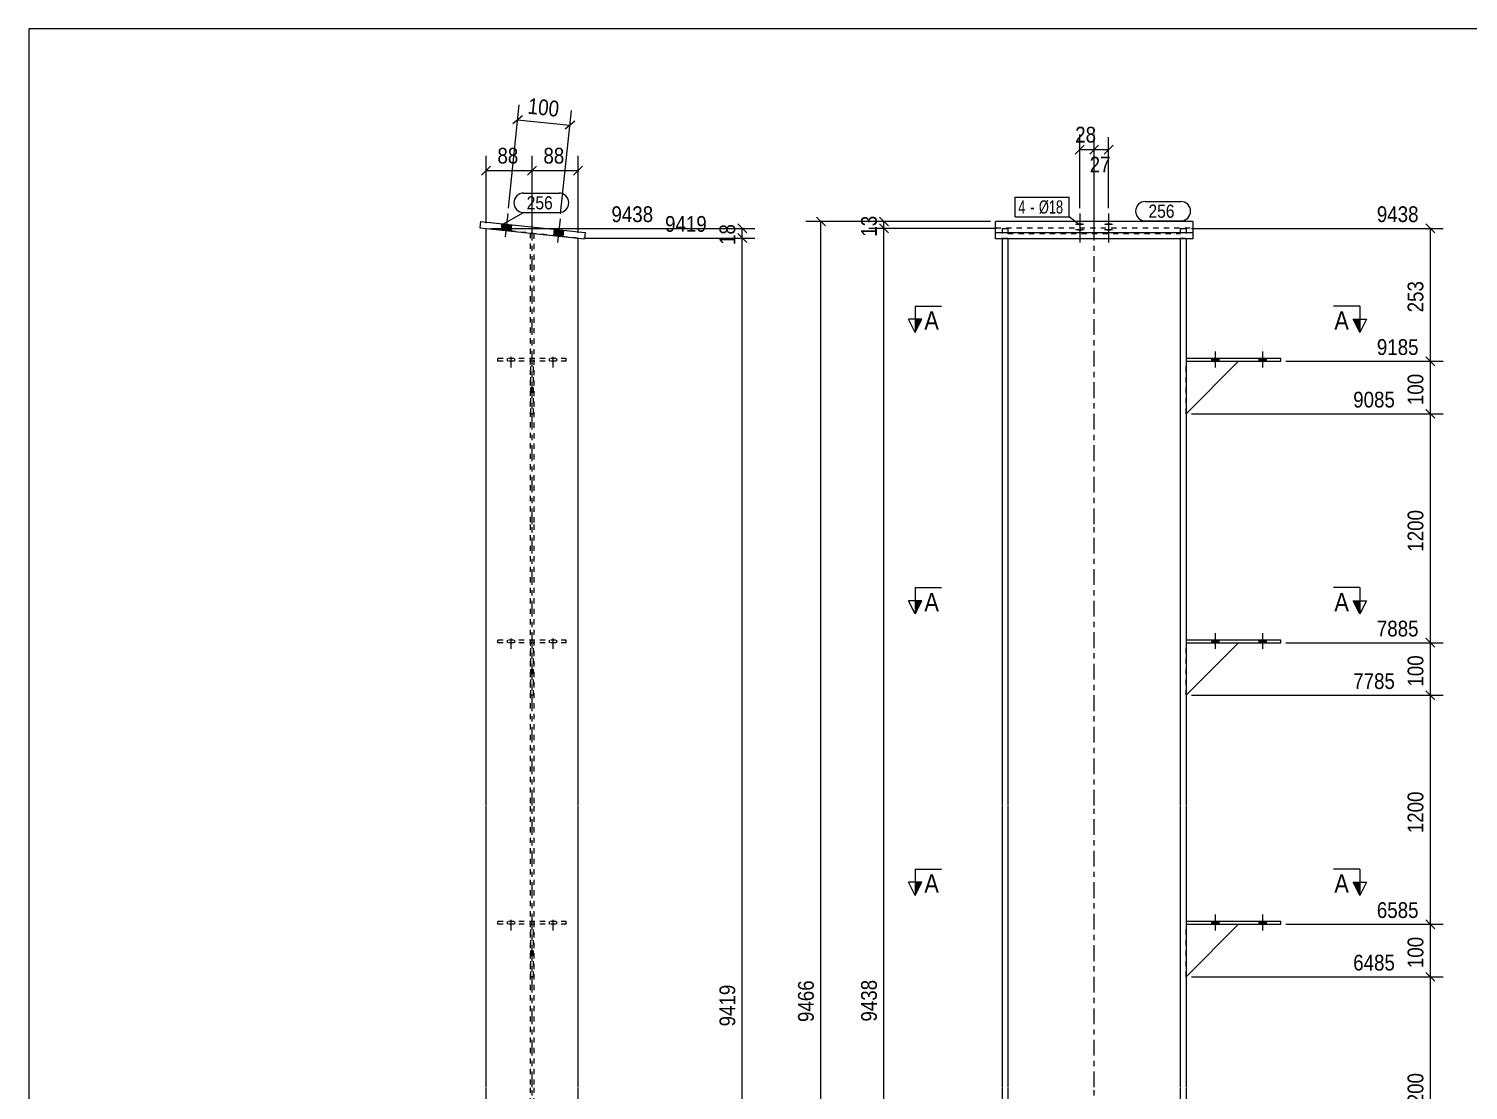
# Model space of a CAD drawing. Header units: millimetres. Extents: x 2 to 579, y 1 to 405.
# Drawn here: x 5 to 278.9, y 203 to 405 of the extents above; entities that cross this region are included whole.
import ezdxf

# ---------------------------------------------------------------- set-up
doc = ezdxf.new("R2010")
doc.units = ezdxf.units.MM
for name, pattern in [('XKITLINE00', [0]), ('XKITLINE01', [4, 1, -1, 1, -1]), ('XKITLINE02', [4, 2, -2]), ('XKITLINE03', [6, 3, -1, 1, -1])]:
    doc.linetypes.add(name, pattern=pattern)
for name, color, linetype, lineweight in [('Bolt', 3, 'Continuous', 0), ('BoltMark', 7, 'Continuous', 0), ('Dimensions', 7, 'Continuous', 0), ('DrawingSheet', 5, 'Continuous', 0), ('Part', 2, 'Continuous', 0), ('PartMark', 7, 'Continuous', 0), ('Section', 6, 'Continuous', 0)]:
    doc.layers.add(name, color=color, linetype=linetype, lineweight=lineweight)
doc.styles.add('ARIAL', font='ARIAL.TTF')
doc.styles.add('ARIAL_NARROW', font='ARIALN.TTF')

# ---------------------------------------------------------------- blocks, each defined once
blk = doc.blocks.new('*A2')
at = {"layer": 'Bolt'}
for points in [[(204.94, 367.64), (204.89, 367.64), (204.85, 367.64), (204.81, 367.64), (204.76, 367.64), (204.72, 367.65), (204.68, 367.65), (204.64, 367.65), (204.6, 367.65), (204.56, 367.66), (204.52, 367.66), (204.48, 367.67), (204.45, 367.67), (204.41, 367.68), (204.38, 367.68), (204.35, 367.69), (204.32, 367.69), (204.29, 367.7), (204.26, 367.7), (204.23, 367.71), (204.21, 367.72), (204.19, 367.73), (204.17, 367.73), (204.15, 367.74), (204.14, 367.75), (204.12, 367.75), (204.11, 367.76), (204.1, 367.77), (204.09, 367.78), (204.09, 367.79), (204.08, 367.79), (204.08, 367.8), (204.08, 367.81), (204.09, 367.82), (204.09, 367.83), (204.1, 367.83), (204.11, 367.84), (204.12, 367.85), (204.14, 367.86), (204.15, 367.86), (204.17, 367.87), (204.19, 367.88), (204.21, 367.89), (204.23, 367.89), (204.26, 367.9), (204.29, 367.9), (204.32, 367.91), (204.35, 367.92), (204.38, 367.92), (204.41, 367.93), (204.45, 367.93), (204.48, 367.94), (204.52, 367.94), (204.56, 367.94), (204.6, 367.95), (204.64, 367.95), (204.68, 367.95), (204.72, 367.96), (204.76, 367.96), (204.81, 367.96), (204.85, 367.96), (204.89, 367.96), (204.94, 367.96), (204.98, 367.96), (205.03, 367.96), (205.07, 367.96), (205.12, 367.96), (205.16, 367.96), (205.2, 367.96), (205.24, 367.96), (205.29, 367.95), (205.33, 367.95), (205.37, 367.95), (205.41, 367.94), (205.45, 367.94), (205.48, 367.94), (205.52, 367.93), (205.55, 367.93), (205.59, 367.92), (205.62, 367.92), (205.65, 367.91), (205.68, 367.9), (205.71, 367.9), (205.73, 367.89), (205.76, 367.89), (205.78, 367.88), (205.8, 367.87), (205.81, 367.86), (205.83, 367.86), (205.84, 367.85), (205.86, 367.84), (205.87, 367.83), (205.87, 367.83), (205.88, 367.82), (205.88, 367.81), (205.88, 367.8), (205.88, 367.79), (205.88, 367.79), (205.87, 367.78), (205.87, 367.77), (205.86, 367.76), (205.84, 367.75), (205.83, 367.75), (205.81, 367.74), (205.8, 367.73), (205.78, 367.73), (205.76, 367.72), (205.73, 367.71), (205.71, 367.7), (205.68, 367.7), (205.65, 367.69), (205.62, 367.69), (205.59, 367.68), (205.55, 367.68), (205.52, 367.67), (205.48, 367.67), (205.45, 367.66), (205.41, 367.66), (205.37, 367.65), (205.33, 367.65), (205.29, 367.65), (205.24, 367.65), (205.2, 367.64), (205.16, 367.64), (205.12, 367.64), (205.07, 367.64), (205.03, 367.64), (204.98, 367.64)], [(210.44, 367.64), (210.39, 367.64), (210.35, 367.64), (210.31, 367.64), (210.26, 367.64), (210.22, 367.65), (210.18, 367.65), (210.14, 367.65), (210.1, 367.65), (210.06, 367.66), (210.02, 367.66), (209.98, 367.67), (209.95, 367.67), (209.91, 367.68), (209.88, 367.68), (209.85, 367.69), (209.82, 367.69), (209.79, 367.7), (209.76, 367.7), (209.73, 367.71), (209.71, 367.72), (209.69, 367.73), (209.67, 367.73), (209.65, 367.74), (209.64, 367.75), (209.62, 367.75), (209.61, 367.76), (209.6, 367.77), (209.59, 367.78), (209.59, 367.79), (209.58, 367.79), (209.58, 367.8), (209.58, 367.81), (209.59, 367.82), (209.59, 367.83), (209.6, 367.83), (209.61, 367.84), (209.62, 367.85), (209.64, 367.86), (209.65, 367.86), (209.67, 367.87), (209.69, 367.88), (209.71, 367.89), (209.73, 367.89), (209.76, 367.9), (209.79, 367.9), (209.82, 367.91), (209.85, 367.92), (209.88, 367.92), (209.91, 367.93), (209.95, 367.93), (209.98, 367.94), (210.02, 367.94), (210.06, 367.94), (210.1, 367.95), (210.14, 367.95), (210.18, 367.95), (210.22, 367.96), (210.26, 367.96), (210.31, 367.96), (210.35, 367.96), (210.39, 367.96), (210.44, 367.96), (210.48, 367.96), (210.53, 367.96), (210.57, 367.96), (210.62, 367.96), (210.66, 367.96), (210.7, 367.96), (210.74, 367.96), (210.79, 367.95), (210.83, 367.95), (210.87, 367.95), (210.91, 367.94), (210.95, 367.94), (210.98, 367.94), (211.02, 367.93), (211.05, 367.93), (211.09, 367.92), (211.12, 367.92), (211.15, 367.91), (211.18, 367.9), (211.21, 367.9), (211.23, 367.89), (211.26, 367.89), (211.28, 367.88), (211.3, 367.87), (211.31, 367.86), (211.33, 367.86), (211.34, 367.85), (211.36, 367.84), (211.37, 367.83), (211.37, 367.83), (211.38, 367.82), (211.38, 367.81), (211.38, 367.8), (211.38, 367.79), (211.38, 367.79), (211.37, 367.78), (211.37, 367.77), (211.36, 367.76), (211.34, 367.75), (211.33, 367.75), (211.31, 367.74), (211.3, 367.73), (211.28, 367.73), (211.26, 367.72), (211.23, 367.71), (211.21, 367.7), (211.18, 367.7), (211.15, 367.69), (211.12, 367.69), (211.09, 367.68), (211.05, 367.68), (211.02, 367.67), (210.98, 367.67), (210.95, 367.66), (210.91, 367.66), (210.87, 367.65), (210.83, 367.65), (210.79, 367.65), (210.74, 367.65), (210.7, 367.64), (210.66, 367.64), (210.62, 367.64), (210.57, 367.64), (210.53, 367.64), (210.48, 367.64)], [(204.94, 366.59), (204.89, 366.59), (204.85, 366.59), (204.81, 366.59), (204.76, 366.59), (204.72, 366.59), (204.68, 366.6), (204.64, 366.6), (204.6, 366.6), (204.56, 366.61), (204.52, 366.61), (204.48, 366.62), (204.45, 366.62), (204.41, 366.62), (204.38, 366.63), (204.35, 366.64), (204.32, 366.64), (204.29, 366.65), (204.26, 366.65), (204.23, 366.66), (204.21, 366.67), (204.19, 366.67), (204.17, 366.68), (204.15, 366.69), (204.14, 366.7), (204.12, 366.7), (204.11, 366.71), (204.1, 366.72), (204.09, 366.73), (204.09, 366.74), (204.08, 366.74), (204.08, 366.75), (204.08, 366.76), (204.09, 366.77), (204.09, 366.78), (204.1, 366.78), (204.11, 366.79), (204.12, 366.8), (204.14, 366.81), (204.15, 366.82), (204.17, 366.82), (204.19, 366.83), (204.21, 366.84), (204.23, 366.84), (204.26, 366.85), (204.29, 366.86), (204.32, 366.86), (204.35, 366.87), (204.38, 366.88), (204.41, 366.88), (204.45, 366.89), (204.48, 366.89), (204.52, 366.89), (204.56, 366.9), (204.6, 366.9), (204.64, 366.91), (204.68, 366.91), (204.72, 366.91), (204.76, 366.91), (204.81, 366.91), (204.85, 366.92), (204.89, 366.92), (204.94, 366.92), (204.98, 366.92), (205.03, 366.92), (205.07, 366.92), (205.12, 366.92), (205.16, 366.91), (205.2, 366.91), (205.24, 366.91), (205.29, 366.91), (205.33, 366.91), (205.37, 366.9), (205.41, 366.9), (205.45, 366.89), (205.48, 366.89), (205.52, 366.89), (205.55, 366.88), (205.59, 366.88), (205.62, 366.87), (205.65, 366.86), (205.68, 366.86), (205.71, 366.85), (205.73, 366.84), (205.76, 366.84), (205.78, 366.83), (205.8, 366.82), (205.81, 366.82), (205.83, 366.81), (205.84, 366.8), (205.86, 366.79), (205.87, 366.78), (205.87, 366.78), (205.88, 366.77), (205.88, 366.76), (205.88, 366.75), (205.88, 366.74), (205.88, 366.74), (205.87, 366.73), (205.87, 366.72), (205.86, 366.71), (205.84, 366.7), (205.83, 366.7), (205.81, 366.69), (205.8, 366.68), (205.78, 366.67), (205.76, 366.67), (205.73, 366.66), (205.71, 366.65), (205.68, 366.65), (205.65, 366.64), (205.62, 366.64), (205.59, 366.63), (205.55, 366.62), (205.52, 366.62), (205.48, 366.62), (205.45, 366.61), (205.41, 366.61), (205.37, 366.6), (205.33, 366.6), (205.29, 366.6), (205.24, 366.59), (205.2, 366.59), (205.16, 366.59), (205.12, 366.59), (205.07, 366.59), (205.03, 366.59), (204.98, 366.59)], [(210.44, 366.59), (210.39, 366.59), (210.35, 366.59), (210.31, 366.59), (210.26, 366.59), (210.22, 366.59), (210.18, 366.6), (210.14, 366.6), (210.1, 366.6), (210.06, 366.61), (210.02, 366.61), (209.98, 366.62), (209.95, 366.62), (209.91, 366.62), (209.88, 366.63), (209.85, 366.64), (209.82, 366.64), (209.79, 366.65), (209.76, 366.65), (209.73, 366.66), (209.71, 366.67), (209.69, 366.67), (209.67, 366.68), (209.65, 366.69), (209.64, 366.7), (209.62, 366.7), (209.61, 366.71), (209.6, 366.72), (209.59, 366.73), (209.59, 366.74), (209.58, 366.74), (209.58, 366.75), (209.58, 366.76), (209.59, 366.77), (209.59, 366.78), (209.6, 366.78), (209.61, 366.79), (209.62, 366.8), (209.64, 366.81), (209.65, 366.82), (209.67, 366.82), (209.69, 366.83), (209.71, 366.84), (209.73, 366.84), (209.76, 366.85), (209.79, 366.86), (209.82, 366.86), (209.85, 366.87), (209.88, 366.88), (209.91, 366.88), (209.95, 366.89), (209.98, 366.89), (210.02, 366.89), (210.06, 366.9), (210.1, 366.9), (210.14, 366.91), (210.18, 366.91), (210.22, 366.91), (210.26, 366.91), (210.31, 366.91), (210.35, 366.92), (210.39, 366.92), (210.44, 366.92), (210.48, 366.92), (210.53, 366.92), (210.57, 366.92), (210.62, 366.92), (210.66, 366.91), (210.7, 366.91), (210.74, 366.91), (210.79, 366.91), (210.83, 366.91), (210.87, 366.9), (210.91, 366.9), (210.95, 366.89), (210.98, 366.89), (211.02, 366.89), (211.05, 366.88), (211.09, 366.88), (211.12, 366.87), (211.15, 366.86), (211.18, 366.86), (211.21, 366.85), (211.23, 366.84), (211.26, 366.84), (211.28, 366.83), (211.3, 366.82), (211.31, 366.82), (211.33, 366.81), (211.34, 366.8), (211.36, 366.79), (211.37, 366.78), (211.37, 366.78), (211.38, 366.77), (211.38, 366.76), (211.38, 366.75), (211.38, 366.74), (211.38, 366.74), (211.37, 366.73), (211.37, 366.72), (211.36, 366.71), (211.34, 366.7), (211.33, 366.7), (211.31, 366.69), (211.3, 366.68), (211.28, 366.67), (211.26, 366.67), (211.23, 366.66), (211.21, 366.65), (211.18, 366.65), (211.15, 366.64), (211.12, 366.64), (211.09, 366.63), (211.05, 366.62), (211.02, 366.62), (210.98, 366.62), (210.95, 366.61), (210.91, 366.61), (210.87, 366.6), (210.83, 366.6), (210.79, 366.6), (210.74, 366.59), (210.7, 366.59), (210.66, 366.59), (210.62, 366.59), (210.57, 366.59), (210.53, 366.59), (210.48, 366.59)]]:
    blk.add_hatch(color=3, dxfattribs=at).paths.add_polyline_path(points, flags=17)
at = {"layer": 'Bolt', "color": 3, "linetype": 'XKITLINE00', "lineweight": 0}
for p, q in [((204.98, 369.87), (204.98, 365.39)), ((210.48, 369.87), (210.48, 365.39)), ((204.98, 368.82), (204.98, 364.34)), ((210.48, 368.82), (210.48, 364.34))]:
    blk.add_line(p, q, dxfattribs=at)
blk = doc.blocks.new('*A6')
at = {"layer": 'Bolt'}
for points in [[(231.53, 235.06), (231.53, 234.56), (230.13, 234.56), (230.13, 235.06)], [(231.53, 235.06), (231.53, 234.56), (230.13, 234.56), (230.13, 235.06)], [(240.53, 235.06), (240.53, 234.56), (239.13, 234.56), (239.13, 235.06)], [(240.53, 235.06), (240.53, 234.56), (239.13, 234.56), (239.13, 235.06)]]:
    blk.add_hatch(color=3, dxfattribs=at).paths.add_polyline_path(points, flags=17)
at = {"layer": 'Bolt', "color": 3, "linetype": 'XKITLINE00', "lineweight": 0}
for p, q in [((230.83, 233.4), (230.83, 236.4)), ((230.83, 233.4), (230.83, 236.4)), ((239.83, 233.4), (239.83, 236.4)), ((239.83, 233.4), (239.83, 236.4)), ((230.13, 234.56), (230.13, 235.06)), ((230.13, 234.56), (230.13, 235.06)), ((231.53, 234.56), (231.53, 235.06)), ((231.53, 234.56), (231.53, 235.06)), ((239.13, 234.56), (239.13, 235.06)), ((239.13, 234.56), (239.13, 235.06)), ((240.53, 234.56), (240.53, 235.06)), ((240.53, 234.56), (240.53, 235.06))]:
    blk.add_line(p, q, dxfattribs=at)
blk = doc.blocks.new('*A7')
at = {"layer": 'Bolt'}
for points in [[(231.53, 288.64), (231.53, 288.14), (230.13, 288.14), (230.13, 288.64)], [(231.53, 288.64), (231.53, 288.14), (230.13, 288.14), (230.13, 288.64)], [(240.53, 288.64), (240.53, 288.14), (239.13, 288.14), (239.13, 288.64)], [(240.53, 288.64), (240.53, 288.14), (239.13, 288.14), (239.13, 288.64)]]:
    blk.add_hatch(color=3, dxfattribs=at).paths.add_polyline_path(points, flags=17)
at = {"layer": 'Bolt', "color": 3, "linetype": 'XKITLINE00', "lineweight": 0}
for p, q in [((230.13, 288.14), (230.13, 288.64)), ((230.13, 288.14), (230.13, 288.64)), ((230.83, 286.98), (230.83, 289.98)), ((230.83, 286.98), (230.83, 289.98)), ((231.53, 288.14), (231.53, 288.64)), ((231.53, 288.14), (231.53, 288.64)), ((239.13, 288.14), (239.13, 288.64)), ((239.13, 288.14), (239.13, 288.64)), ((239.83, 286.98), (239.83, 289.98)), ((239.83, 286.98), (239.83, 289.98)), ((240.53, 288.14), (240.53, 288.64)), ((240.53, 288.14), (240.53, 288.64))]:
    blk.add_line(p, q, dxfattribs=at)
blk = doc.blocks.new('*A8')
at = {"layer": 'Bolt'}
for points in [[(231.53, 342.22), (231.53, 341.72), (230.13, 341.72), (230.13, 342.22)], [(231.53, 342.22), (231.53, 341.72), (230.13, 341.72), (230.13, 342.22)], [(240.53, 342.22), (240.53, 341.72), (239.13, 341.72), (239.13, 342.22)], [(240.53, 342.22), (240.53, 341.72), (239.13, 341.72), (239.13, 342.22)]]:
    blk.add_hatch(color=3, dxfattribs=at).paths.add_polyline_path(points, flags=17)
at = {"layer": 'Bolt', "color": 3, "linetype": 'XKITLINE00', "lineweight": 0}
for p, q in [((230.83, 340.56), (230.83, 343.56)), ((230.83, 340.56), (230.83, 343.56)), ((239.83, 340.56), (239.83, 343.56)), ((239.83, 340.56), (239.83, 343.56)), ((230.13, 341.72), (230.13, 342.22)), ((230.13, 341.72), (230.13, 342.22)), ((231.53, 341.72), (231.53, 342.22)), ((231.53, 341.72), (231.53, 342.22)), ((239.13, 341.72), (239.13, 342.22)), ((239.13, 341.72), (239.13, 342.22)), ((240.53, 341.72), (240.53, 342.22)), ((240.53, 341.72), (240.53, 342.22))]:
    blk.add_line(p, q, dxfattribs=at)
blk = doc.blocks.new('*A9')
at = {"layer": 'Part'}
blk.add_hatch(color=2, dxfattribs=at).paths.add_polyline_path([(224.43, 97.71), (226.03, 97.71), (225.23, 96.31)], flags=17)
at = {"layer": 'Part', "color": 7, "linetype": 'XKITLINE03', "lineweight": 0}
for p, q in [((207.73, 310.72), (207.73, 376.08)), ((207.73, 257.14), (207.73, 310.62)), ((207.73, 203.56), (207.73, 257.04)), ((207.73, 149.98), (207.73, 203.46)), ((207.73, 96.4), (207.73, 149.88)), ((207.73, 64), (207.73, 96.3))]:
    blk.add_line(p, q, dxfattribs=at)
at = {"layer": 'Part', "color": 7, "linetype": 'XKITLINE01', "lineweight": 0}
for p, q in [((190.23, 367.01), (190.23, 365.03)), ((190.23, 367.01), (191.33, 367.01)), ((190.23, 365.16), (191.33, 365.16)), ((191.33, 367.01), (191.33, 365.03)), ((191.33, 366.12), (224.13, 366.12)), ((191.33, 366.05), (224.13, 366.05)), ((224.13, 367.01), (224.13, 365.03)), ((224.13, 367.01), (225.23, 367.01)), ((224.13, 365.16), (225.23, 365.16)), ((225.23, 367.01), (225.23, 365.03)), ((225.23, 74), (190.23, 74))]:
    blk.add_line(p, q, dxfattribs=at)
at = {"layer": 'Part', "color": 2, "linetype": 'XKITLINE00', "lineweight": 0}
for p, q in [((190.23, 365.03), (190.23, 310.72)), ((191.33, 365.03), (191.33, 310.72)), ((224.13, 365.03), (224.13, 310.72)), ((225.23, 365.03), (225.23, 310.72)), ((190.23, 310.62), (190.23, 257.14)), ((191.33, 310.62), (191.33, 257.14)), ((224.13, 310.62), (224.13, 257.14)), ((225.23, 310.62), (225.23, 257.14)), ((190.23, 257.04), (190.23, 203.56)), ((191.33, 257.04), (191.33, 203.56)), ((224.13, 257.04), (224.13, 203.56)), ((225.23, 257.04), (225.23, 203.56)), ((190.23, 203.46), (190.23, 149.98)), ((191.33, 203.46), (191.33, 149.98)), ((224.13, 203.46), (224.13, 149.98)), ((225.23, 203.46), (225.23, 149.98)), ((190.23, 149.88), (190.23, 96.4)), ((191.33, 149.88), (191.33, 96.4)), ((224.13, 149.88), (224.13, 96.4)), ((225.23, 149.88), (225.23, 96.4)), ((190.23, 96.3), (190.23, 74)), ((191.33, 96.3), (191.33, 74)), ((224.13, 96.3), (224.13, 74)), ((225.23, 96.31), (224.43, 97.71)), ((224.43, 97.71), (226.03, 97.71)), ((226.03, 97.71), (225.23, 96.31)), ((225.23, 96.3), (225.23, 74))]:
    blk.add_line(p, q, dxfattribs=at)
blk.add_circle((225.23, 97.21), 1, dxfattribs=at)
blk = doc.blocks.new('*A10')
at = {"layer": 'Part', "color": 2, "linetype": 'XKITLINE00', "lineweight": 0}
for p, q in [((188.98, 365.03), (188.98, 368.33)), ((226.48, 368.33), (188.98, 368.33)), ((226.48, 368.33), (226.48, 365.03)), ((188.98, 366.23), (226.48, 366.23)), ((226.48, 365.03), (188.98, 365.03))]:
    blk.add_line(p, q, dxfattribs=at)
at = {"layer": 'Part', "color": 7, "linetype": 'XKITLINE01', "lineweight": 0}
blk.add_line((188.98, 367.13), (226.48, 367.13), dxfattribs=at)
blk = doc.blocks.new('*A16')
at = {"layer": 'Part', "color": 2, "linetype": 'XKITLINE00', "lineweight": 0}
for p, q in [((243.23, 235.06), (225.23, 235.06)), ((225.23, 234.56), (243.23, 234.56)), ((243.23, 234.56), (243.23, 235.06))]:
    blk.add_line(p, q, dxfattribs=at)
at = {"layer": 'Part', "color": 7, "linetype": 'XKITLINE01', "lineweight": 0}
blk.add_line((225.23, 235.06), (225.23, 234.56), dxfattribs=at)
blk = doc.blocks.new('*A17')
at = {"layer": 'Part', "color": 2, "linetype": 'XKITLINE00', "lineweight": 0}
blk.add_line((235.23, 234.56), (225.23, 224.56), dxfattribs=at)
at = {"layer": 'Part', "color": 7, "linetype": 'XKITLINE01', "lineweight": 0}
for p, q in [((225.23, 224.56), (225.23, 234.56)), ((225.23, 234.56), (235.23, 234.56))]:
    blk.add_line(p, q, dxfattribs=at)
blk = doc.blocks.new('*A18')
at = {"layer": 'Part', "color": 2, "linetype": 'XKITLINE00', "lineweight": 0}
for p, q in [((243.23, 288.64), (225.23, 288.64)), ((225.23, 288.14), (243.23, 288.14)), ((243.23, 288.14), (243.23, 288.64))]:
    blk.add_line(p, q, dxfattribs=at)
at = {"layer": 'Part', "color": 7, "linetype": 'XKITLINE01', "lineweight": 0}
blk.add_line((225.23, 288.64), (225.23, 288.14), dxfattribs=at)
blk = doc.blocks.new('*A19')
at = {"layer": 'Part', "color": 2, "linetype": 'XKITLINE00', "lineweight": 0}
blk.add_line((235.23, 288.14), (225.23, 278.14), dxfattribs=at)
at = {"layer": 'Part', "color": 7, "linetype": 'XKITLINE01', "lineweight": 0}
for p, q in [((225.23, 278.14), (225.23, 288.14)), ((225.23, 288.14), (235.23, 288.14))]:
    blk.add_line(p, q, dxfattribs=at)
blk = doc.blocks.new('*A20')
at = {"layer": 'Part', "color": 2, "linetype": 'XKITLINE00', "lineweight": 0}
for p, q in [((243.23, 342.22), (225.23, 342.22)), ((225.23, 341.72), (243.23, 341.72)), ((243.23, 341.72), (243.23, 342.22))]:
    blk.add_line(p, q, dxfattribs=at)
at = {"layer": 'Part', "color": 7, "linetype": 'XKITLINE01', "lineweight": 0}
blk.add_line((225.23, 342.22), (225.23, 341.72), dxfattribs=at)
blk = doc.blocks.new('*A21')
at = {"layer": 'Part', "color": 2, "linetype": 'XKITLINE00', "lineweight": 0}
blk.add_line((235.23, 341.72), (225.23, 331.72), dxfattribs=at)
at = {"layer": 'Part', "color": 7, "linetype": 'XKITLINE01', "lineweight": 0}
for p, q in [((225.23, 331.72), (225.23, 341.72)), ((225.23, 341.72), (235.23, 341.72))]:
    blk.add_line(p, q, dxfattribs=at)
blk = doc.blocks.new('*A22')
at = {"layer": 'Bolt'}
for points in [[(96.83, 367.71), (96.71, 366.51), (94.92, 366.7), (95.04, 367.9)], [(96.83, 367.71), (96.71, 366.51), (94.92, 366.7), (95.04, 367.9)], [(106.78, 366.66), (106.65, 365.46), (104.86, 365.65), (104.99, 366.85)], [(106.78, 366.66), (106.65, 365.46), (104.86, 365.65), (104.99, 366.85)]]:
    blk.add_hatch(color=3, dxfattribs=at).paths.add_polyline_path(points, flags=17)
at = {"layer": 'Bolt', "color": 3, "linetype": 'XKITLINE00', "lineweight": 0}
for p, q in [((96.15, 369.87), (95.68, 365.39)), ((96.15, 369.87), (95.68, 365.39)), ((95.04, 367.9), (94.92, 366.7)), ((95.04, 367.9), (94.92, 366.7)), ((96.83, 367.71), (96.71, 366.51)), ((96.83, 367.71), (96.71, 366.51)), ((106.1, 368.82), (105.63, 364.34)), ((106.1, 368.82), (105.63, 364.34)), ((104.99, 366.85), (104.86, 365.65)), ((104.99, 366.85), (104.86, 365.65)), ((106.78, 366.66), (106.65, 365.46)), ((106.78, 366.66), (106.65, 365.46))]:
    blk.add_line(p, q, dxfattribs=at)
blk = doc.blocks.new('*A26')
at = {"layer": 'Bolt', "color": 3, "linetype": 'XKITLINE02', "lineweight": 0}
for p, q in [((96.78, 233.4), (96.78, 236.4)), ((96.78, 233.4), (96.78, 236.4)), ((104.78, 233.4), (104.78, 236.4)), ((104.78, 233.4), (104.78, 236.4)), ((96.08, 234.56), (96.08, 235.06)), ((96.08, 234.56), (96.08, 235.06)), ((97.48, 234.56), (97.48, 235.06)), ((97.48, 234.56), (97.48, 235.06)), ((104.08, 234.56), (104.08, 235.06)), ((104.08, 234.56), (104.08, 235.06)), ((105.48, 234.56), (105.48, 235.06)), ((105.48, 234.56), (105.48, 235.06))]:
    blk.add_line(p, q, dxfattribs=at)
blk = doc.blocks.new('*A27')
at = {"layer": 'Bolt', "color": 3, "linetype": 'XKITLINE02', "lineweight": 0}
for p, q in [((96.08, 288.14), (96.08, 288.64)), ((96.08, 288.14), (96.08, 288.64)), ((96.78, 286.98), (96.78, 289.98)), ((96.78, 286.98), (96.78, 289.98)), ((97.48, 288.14), (97.48, 288.64)), ((97.48, 288.14), (97.48, 288.64)), ((104.08, 288.14), (104.08, 288.64)), ((104.08, 288.14), (104.08, 288.64)), ((104.78, 286.98), (104.78, 289.98)), ((104.78, 286.98), (104.78, 289.98)), ((105.48, 288.14), (105.48, 288.64)), ((105.48, 288.14), (105.48, 288.64))]:
    blk.add_line(p, q, dxfattribs=at)
blk = doc.blocks.new('*A28')
at = {"layer": 'Bolt', "color": 3, "linetype": 'XKITLINE02', "lineweight": 0}
for p, q in [((96.78, 340.56), (96.78, 343.56)), ((96.78, 340.56), (96.78, 343.56)), ((104.78, 340.56), (104.78, 343.56)), ((104.78, 340.56), (104.78, 343.56)), ((96.08, 341.72), (96.08, 342.22)), ((96.08, 341.72), (96.08, 342.22)), ((97.48, 341.72), (97.48, 342.22)), ((97.48, 341.72), (97.48, 342.22)), ((104.08, 341.72), (104.08, 342.22)), ((104.08, 341.72), (104.08, 342.22)), ((105.48, 341.72), (105.48, 342.22)), ((105.48, 341.72), (105.48, 342.22))]:
    blk.add_line(p, q, dxfattribs=at)
blk = doc.blocks.new('*A29')
at = {"layer": 'Part'}
blk.add_hatch(color=2, dxfattribs=at).paths.add_polyline_path([(99.98, 97.71), (101.58, 97.71), (100.78, 96.31)], flags=17)
at = {"layer": 'Part', "color": 7, "linetype": 'XKITLINE03', "lineweight": 0}
for p, q in [((100.78, 310.72), (100.78, 376.08)), ((100.78, 257.14), (100.78, 310.62)), ((100.78, 203.56), (100.78, 257.04)), ((100.78, 149.98), (100.78, 203.46)), ((100.78, 96.4), (100.78, 149.88)), ((100.78, 64), (100.78, 96.3))]:
    blk.add_line(p, q, dxfattribs=at)
at = {"layer": 'Part', "color": 2, "linetype": 'XKITLINE00', "lineweight": 0}
for p, q in [((92.03, 310.72), (92.03, 367.01)), ((109.53, 310.72), (109.53, 365.16)), ((92.03, 257.14), (92.03, 310.62)), ((109.53, 257.14), (109.53, 310.62)), ((92.03, 203.56), (92.03, 257.04)), ((109.53, 203.56), (109.53, 257.04)), ((92.03, 149.98), (92.03, 203.46)), ((109.53, 149.98), (109.53, 203.46)), ((92.03, 96.4), (92.03, 149.88)), ((109.53, 96.4), (109.53, 149.88)), ((92.03, 74), (92.03, 96.3)), ((100.78, 96.31), (99.98, 97.71)), ((99.98, 97.71), (101.58, 97.71)), ((101.58, 97.71), (100.78, 96.31)), ((109.53, 74), (109.53, 96.3))]:
    blk.add_line(p, q, dxfattribs=at)
at = {"layer": 'Part', "color": 7, "linetype": 'XKITLINE01', "lineweight": 0}
for p, q in [((109.53, 365.16), (92.03, 367.01)), ((100.43, 366.12), (100.43, 310.72)), ((101.13, 366.05), (101.13, 310.72)), ((100.43, 310.62), (100.43, 257.14)), ((101.13, 310.62), (101.13, 257.14)), ((100.43, 257.04), (100.43, 203.56)), ((101.13, 257.04), (101.13, 203.56)), ((100.43, 203.46), (100.43, 149.98)), ((101.13, 203.46), (101.13, 149.98)), ((100.43, 149.88), (100.43, 96.4)), ((101.13, 149.88), (101.13, 96.4)), ((100.43, 96.3), (100.43, 74)), ((101.13, 96.3), (101.13, 74)), ((92.03, 74), (109.53, 74))]:
    blk.add_line(p, q, dxfattribs=at)
at = {"layer": 'Part', "color": 2, "linetype": 'XKITLINE00', "lineweight": 0}
blk.add_circle((100.78, 97.21), 1, dxfattribs=at)
blk = doc.blocks.new('*A30')
at = {"layer": 'Part', "color": 2, "linetype": 'XKITLINE00', "lineweight": 0}
for p, q in [((90.96, 368.33), (90.84, 367.13)), ((90.84, 367.13), (110.73, 365.03)), ((90.96, 368.33), (110.85, 366.23)), ((110.85, 366.23), (110.73, 365.03))]:
    blk.add_line(p, q, dxfattribs=at)
blk = doc.blocks.new('*A36')
at = {"layer": 'Part', "color": 7, "linetype": 'XKITLINE01', "lineweight": 0}
for p, q in [((107.28, 235.06), (94.28, 235.06)), ((94.28, 234.56), (94.28, 235.06)), ((107.28, 234.56), (94.28, 234.56)), ((107.28, 234.56), (107.28, 235.06))]:
    blk.add_line(p, q, dxfattribs=at)
blk = doc.blocks.new('*A37')
at = {"layer": 'Part', "color": 7, "linetype": 'XKITLINE01', "lineweight": 0}
for p, q in [((101.03, 234.56), (100.53, 234.56)), ((100.53, 224.56), (100.53, 234.56)), ((101.03, 224.56), (101.03, 234.56)), ((101.03, 224.56), (100.53, 224.56))]:
    blk.add_line(p, q, dxfattribs=at)
blk = doc.blocks.new('*A38')
at = {"layer": 'Part', "color": 7, "linetype": 'XKITLINE01', "lineweight": 0}
for p, q in [((107.28, 288.64), (94.28, 288.64)), ((94.28, 288.14), (94.28, 288.64)), ((107.28, 288.14), (94.28, 288.14)), ((107.28, 288.14), (107.28, 288.64))]:
    blk.add_line(p, q, dxfattribs=at)
blk = doc.blocks.new('*A39')
at = {"layer": 'Part', "color": 7, "linetype": 'XKITLINE01', "lineweight": 0}
for p, q in [((101.03, 288.14), (100.53, 288.14)), ((100.53, 278.14), (100.53, 288.14)), ((101.03, 278.14), (101.03, 288.14)), ((101.03, 278.14), (100.53, 278.14))]:
    blk.add_line(p, q, dxfattribs=at)
blk = doc.blocks.new('*A40')
at = {"layer": 'Part', "color": 7, "linetype": 'XKITLINE01', "lineweight": 0}
for p, q in [((107.28, 342.22), (94.28, 342.22)), ((94.28, 341.72), (94.28, 342.22)), ((107.28, 341.72), (94.28, 341.72)), ((107.28, 341.72), (107.28, 342.22))]:
    blk.add_line(p, q, dxfattribs=at)
blk = doc.blocks.new('*A41')
at = {"layer": 'Part', "color": 7, "linetype": 'XKITLINE01', "lineweight": 0}
for p, q in [((101.03, 341.72), (100.53, 341.72)), ((100.53, 331.72), (100.53, 341.72)), ((101.03, 331.72), (101.03, 341.72)), ((101.03, 331.72), (100.53, 331.72))]:
    blk.add_line(p, q, dxfattribs=at)
blk = doc.blocks.new('*A46')
at = {"layer": 'DrawingSheet', "color": 5, "linetype": 'XKITLINE00', "lineweight": 0}
for p, q in [((579, 405), (5, 405)), ((5, 405), (5, 5))]:
    blk.add_line(p, q, dxfattribs=at)
blk = doc.blocks.new('*A54')
at = {"layer": 'Dimensions', "color": 7, "linetype": 'XKITLINE00', "lineweight": 0}
for p, q in [((187.98, 368.33), (152.88, 368.33)), ((154.88, 369.17), (156.58, 367.48)), ((155.73, 72.5), (155.73, 368.33)), ((187.73, 72.5), (152.88, 72.5)), ((154.88, 73.35), (156.58, 71.65))]:
    blk.add_line(p, q, dxfattribs=at)
at = {"layer": 'Dimensions', "color": 3}
for p in [(155.73, 368.33), (155.73, 72.5)]:
    blk.add_point(p, dxfattribs=at)
at = {"layer": 'Dimensions', "color": 3, "style": 'ARIAL', "width": 0.85}
blk.add_text('9466', height=3, rotation=90.0002, dxfattribs=at).set_placement((154.38, 215.96))
blk = doc.blocks.new('*A56')
at = {"layer": 'Dimensions', "color": 7, "linetype": 'XKITLINE00', "lineweight": 0}
for p, q in [((166.88, 367.86), (168.58, 366.16)), ((189.23, 367.01), (164.88, 367.01)), ((167.73, 74), (167.73, 367.01)), ((189.23, 74), (164.88, 74)), ((166.88, 74.85), (168.58, 73.15))]:
    blk.add_line(p, q, dxfattribs=at)
at = {"layer": 'Dimensions', "color": 3}
for p in [(167.73, 367.01), (167.73, 74)]:
    blk.add_point(p, dxfattribs=at)
at = {"layer": 'Dimensions', "color": 3, "style": 'ARIAL', "width": 0.85}
blk.add_text('9438', height=3, rotation=90.0002, dxfattribs=at).set_placement((166.38, 216.05))
blk = doc.blocks.new('*A57')
at = {"layer": 'Dimensions', "color": 7, "linetype": 'XKITLINE00', "lineweight": 0}
for p, q in [((187.98, 368.33), (164.88, 368.33)), ((166.88, 369.17), (168.58, 367.48)), ((166.88, 367.86), (168.58, 366.16)), ((167.73, 367.01), (167.73, 368.33)), ((189.23, 367.01), (164.88, 367.01))]:
    blk.add_line(p, q, dxfattribs=at)
at = {"layer": 'Dimensions', "color": 3}
for p in [(167.73, 368.33), (167.73, 367.01)]:
    blk.add_point(p, dxfattribs=at)
at = {"layer": 'Dimensions', "color": 3, "style": 'ARIAL', "width": 0.85}
blk.add_text('13', height=3, rotation=90.0002, dxfattribs=at).set_placement((166.38, 365.44))
blk = doc.blocks.new('*A62')
at = {"layer": 'Dimensions', "color": 7, "linetype": 'XKITLINE00', "lineweight": 0}
for p, q in [((270.88, 225.41), (272.58, 223.71)), ((226.23, 224.56), (274.13, 224.56)), ((271.73, 180.98), (271.73, 224.56)), ((244.23, 180.98), (274.13, 180.98)), ((270.88, 181.83), (272.58, 180.13))]:
    blk.add_line(p, q, dxfattribs=at)
at = {"layer": 'Dimensions', "color": 3}
for p in [(271.73, 224.56), (271.73, 180.98)]:
    blk.add_point(p, dxfattribs=at)
at = {"layer": 'Dimensions', "color": 3, "style": 'ARIAL', "width": 0.85}
blk.add_text('6485', height=3, dxfattribs=at).set_placement((257.03, 225.76))
blk.add_text('1200', height=3, rotation=90.0002, dxfattribs=at).set_placement((270.38, 198.32))
blk = doc.blocks.new('*A63')
at = {"layer": 'Dimensions', "color": 7, "linetype": 'XKITLINE00', "lineweight": 0}
for p, q in [((244.23, 234.56), (274.13, 234.56)), ((270.88, 235.41), (272.58, 233.71)), ((271.73, 224.56), (271.73, 234.56)), ((270.88, 225.41), (272.58, 223.71)), ((226.23, 224.56), (274.13, 224.56))]:
    blk.add_line(p, q, dxfattribs=at)
at = {"layer": 'Dimensions', "color": 3}
for p in [(271.73, 234.56), (271.73, 224.56)]:
    blk.add_point(p, dxfattribs=at)
at = {"layer": 'Dimensions', "color": 3, "style": 'ARIAL', "width": 0.85}
blk.add_text('6585', height=3, dxfattribs=at).set_placement((261.53, 235.76))
blk.add_text('100', height=3, rotation=90.0002, dxfattribs=at).set_placement((270.38, 226.22))
blk = doc.blocks.new('*A64')
at = {"layer": 'Dimensions', "color": 7, "linetype": 'XKITLINE00', "lineweight": 0}
for p, q in [((226.23, 278.14), (274.13, 278.14)), ((270.88, 278.99), (272.58, 277.29)), ((271.73, 234.56), (271.73, 278.14)), ((244.23, 234.56), (274.13, 234.56)), ((270.88, 235.41), (272.58, 233.71))]:
    blk.add_line(p, q, dxfattribs=at)
at = {"layer": 'Dimensions', "color": 3}
for p in [(271.73, 278.14), (271.73, 234.56)]:
    blk.add_point(p, dxfattribs=at)
at = {"layer": 'Dimensions', "color": 3, "style": 'ARIAL', "width": 0.85}
blk.add_text('7785', height=3, dxfattribs=at).set_placement((257.03, 279.34))
blk.add_text('1200', height=3, rotation=90.0002, dxfattribs=at).set_placement((270.38, 251.9))
blk = doc.blocks.new('*A65')
at = {"layer": 'Dimensions', "color": 7, "linetype": 'XKITLINE00', "lineweight": 0}
for p, q in [((244.23, 288.14), (274.13, 288.14)), ((270.88, 288.99), (272.58, 287.29)), ((271.73, 278.14), (271.73, 288.14)), ((226.23, 278.14), (274.13, 278.14)), ((270.88, 278.99), (272.58, 277.29))]:
    blk.add_line(p, q, dxfattribs=at)
at = {"layer": 'Dimensions', "color": 3}
for p in [(271.73, 288.14), (271.73, 278.14)]:
    blk.add_point(p, dxfattribs=at)
at = {"layer": 'Dimensions', "color": 3, "style": 'ARIAL', "width": 0.85}
blk.add_text('7885', height=3, dxfattribs=at).set_placement((261.53, 289.34))
blk.add_text('100', height=3, rotation=90.0002, dxfattribs=at).set_placement((270.38, 279.8))
blk = doc.blocks.new('*A66')
at = {"layer": 'Dimensions', "color": 7, "linetype": 'XKITLINE00', "lineweight": 0}
for p, q in [((226.23, 331.72), (274.13, 331.72)), ((270.88, 332.57), (272.58, 330.87)), ((271.73, 288.14), (271.73, 331.72)), ((244.23, 288.14), (274.13, 288.14)), ((270.88, 288.99), (272.58, 287.29))]:
    blk.add_line(p, q, dxfattribs=at)
at = {"layer": 'Dimensions', "color": 3}
for p in [(271.73, 331.72), (271.73, 288.14)]:
    blk.add_point(p, dxfattribs=at)
at = {"layer": 'Dimensions', "color": 3, "style": 'ARIAL', "width": 0.85}
blk.add_text('9085', height=3, dxfattribs=at).set_placement((257.03, 332.92))
blk.add_text('1200', height=3, rotation=90.0002, dxfattribs=at).set_placement((270.38, 305.48))
blk = doc.blocks.new('*A67')
at = {"layer": 'Dimensions', "color": 7, "linetype": 'XKITLINE00', "lineweight": 0}
for p, q in [((270.88, 342.57), (272.58, 340.87)), ((244.23, 341.72), (274.13, 341.72)), ((271.73, 331.72), (271.73, 341.72)), ((226.23, 331.72), (274.13, 331.72)), ((270.88, 332.57), (272.58, 330.87))]:
    blk.add_line(p, q, dxfattribs=at)
at = {"layer": 'Dimensions', "color": 3}
for p in [(271.73, 341.72), (271.73, 331.72)]:
    blk.add_point(p, dxfattribs=at)
at = {"layer": 'Dimensions', "color": 3, "style": 'ARIAL', "width": 0.85}
blk.add_text('9185', height=3, dxfattribs=at).set_placement((261.53, 342.92))
blk.add_text('100', height=3, rotation=90.0002, dxfattribs=at).set_placement((270.38, 333.38))
blk = doc.blocks.new('*A68')
at = {"layer": 'Dimensions', "color": 7, "linetype": 'XKITLINE00', "lineweight": 0}
for p, q in [((270.88, 367.86), (272.58, 366.16)), ((226.23, 367.01), (274.13, 367.01)), ((271.73, 341.72), (271.73, 367.01)), ((270.88, 342.57), (272.58, 340.87)), ((244.23, 341.72), (274.13, 341.72))]:
    blk.add_line(p, q, dxfattribs=at)
at = {"layer": 'Dimensions', "color": 3}
for p in [(271.73, 367.01), (271.73, 341.72)]:
    blk.add_point(p, dxfattribs=at)
at = {"layer": 'Dimensions', "color": 3, "style": 'ARIAL', "width": 0.85}
blk.add_text('9438', height=3, dxfattribs=at).set_placement((261.53, 368.21))
blk.add_text('253', height=3, rotation=90.0002, dxfattribs=at).set_placement((270.38, 351.03))
blk = doc.blocks.new('*A71')
at = {"layer": 'Dimensions', "color": 7, "linetype": 'XKITLINE00', "lineweight": 0}
for p, q in [((204.98, 370.87), (204.98, 384.85)), ((207.73, 367.12), (207.73, 384.85)), ((205.83, 382.85), (204.13, 381.15)), ((204.98, 382), (207.73, 382)), ((208.58, 382.85), (206.88, 381.15))]:
    blk.add_line(p, q, dxfattribs=at)
at = {"layer": 'Dimensions', "color": 3}
for p in [(204.98, 382), (207.73, 382)]:
    blk.add_point(p, dxfattribs=at)
at = {"layer": 'Dimensions', "color": 3, "style": 'ARIAL', "width": 0.85}
blk.add_text('28', height=3, dxfattribs=at).set_placement((204.13, 383.35))
blk = doc.blocks.new('*A72')
at = {"layer": 'Dimensions', "color": 7, "linetype": 'XKITLINE00', "lineweight": 0}
for p, q in [((207.73, 367.12), (207.73, 384.4)), ((210.48, 370.87), (210.48, 384.4)), ((208.58, 382.85), (206.88, 381.15)), ((207.73, 382), (210.48, 382)), ((211.33, 382.85), (209.63, 381.15))]:
    blk.add_line(p, q, dxfattribs=at)
at = {"layer": 'Dimensions', "color": 3}
for p in [(207.73, 382), (210.48, 382)]:
    blk.add_point(p, dxfattribs=at)
at = {"layer": 'Dimensions', "color": 3, "style": 'ARIAL', "width": 0.85}
blk.add_text('27', height=3, dxfattribs=at).set_placement((206.88, 377.65))
blk = doc.blocks.new('*A73')
at = {"layer": 'BoltMark', "color": 7, "linetype": 'XKITLINE00', "lineweight": 0}
for p, q in [((192.69, 372.94), (202.98, 372.94)), ((192.69, 369.24), (192.69, 372.94)), ((202.98, 369.24), (202.98, 372.94)), ((192.69, 369.24), (202.98, 369.24)), ((204.98, 367.63), (202.98, 369.24))]:
    blk.add_line(p, q, dxfattribs=at)
at = {"layer": 'BoltMark', "color": 3, "style": 'ARIAL_NARROW', "width": 0.85}
for s, p in [('4', (193.29, 369.84)), ('-', (195.56, 369.84)), ('Ø18', (197.22, 369.84))]:
    blk.add_text(s, height=2.5, dxfattribs=at).set_placement(p)
blk = doc.blocks.new('*A75')
at = {"layer": 'PartMark', "color": 7, "linetype": 'XKITLINE00', "lineweight": 0}
for p, q in [((217.47, 372.13), (224.23, 372.13)), ((217.47, 368.43), (224.23, 368.43))]:
    blk.add_line(p, q, dxfattribs=at)
for centre, start, end in [((217.47, 370.28), 90, 270), ((224.23, 370.28), 270, 90)]:
    blk.add_arc(centre, 1.85, start, end, dxfattribs=at)
at = {"layer": 'PartMark', "color": 3, "style": 'ARIAL', "width": 0.85}
blk.add_text('256', height=2.5, dxfattribs=at).set_placement((218.07, 369.03))
blk = doc.blocks.new('*A79')
at = {"layer": 'Section'}
for points in [[(174.92, 242.56), (173.67, 240.06), (173.67, 242.56)], [(258.3, 242.56), (258.3, 240.06), (257.05, 242.56)]]:
    blk.add_hatch(color=3, dxfattribs=at).paths.add_polyline_path(points, flags=17)
at = {"layer": 'Section', "color": 1, "linetype": 'XKITLINE00', "lineweight": 0}
for p, q in [((173.67, 245.06), (178.67, 245.06)), ((173.67, 245.06), (173.67, 240.06)), ((258.3, 245.06), (253.3, 245.06)), ((258.3, 245.06), (258.3, 240.06))]:
    blk.add_line(p, q, dxfattribs=at)
at = {"layer": 'Section', "color": 3, "linetype": 'XKITLINE00', "lineweight": 0}
for p, q in [((173.67, 240.06), (172.42, 242.56)), ((174.92, 242.56), (172.42, 242.56)), ((173.67, 240.06), (174.92, 242.56)), ((257.05, 242.56), (259.55, 242.56)), ((258.3, 240.06), (257.05, 242.56)), ((259.55, 242.56), (258.3, 240.06))]:
    blk.add_line(p, q, dxfattribs=at)
at = {"layer": 'Section', "color": 7, "style": 'ARIAL', "width": 0.85}
for p in [(175.42, 240.56), (253.44, 240.56)]:
    blk.add_text('A', height=3.5, dxfattribs=at).set_placement(p)
blk = doc.blocks.new('*A82')
at = {"layer": 'Section'}
for points in [[(174.92, 349.72), (173.67, 347.22), (173.67, 349.72)], [(258.3, 349.72), (258.3, 347.22), (257.05, 349.72)]]:
    blk.add_hatch(color=3, dxfattribs=at).paths.add_polyline_path(points, flags=17)
at = {"layer": 'Section', "color": 1, "linetype": 'XKITLINE00', "lineweight": 0}
for p, q in [((173.67, 352.22), (178.67, 352.22)), ((173.67, 352.22), (173.67, 347.22)), ((258.3, 352.22), (253.3, 352.22)), ((258.3, 352.22), (258.3, 347.22))]:
    blk.add_line(p, q, dxfattribs=at)
at = {"layer": 'Section', "color": 3, "linetype": 'XKITLINE00', "lineweight": 0}
for p, q in [((173.67, 347.22), (172.42, 349.72)), ((174.92, 349.72), (172.42, 349.72)), ((173.67, 347.22), (174.92, 349.72)), ((257.05, 349.72), (259.55, 349.72)), ((258.3, 347.22), (257.05, 349.72)), ((259.55, 349.72), (258.3, 347.22))]:
    blk.add_line(p, q, dxfattribs=at)
at = {"layer": 'Section', "color": 7, "style": 'ARIAL', "width": 0.85}
for p in [(175.42, 347.72), (253.44, 347.72)]:
    blk.add_text('A', height=3.5, dxfattribs=at).set_placement(p)
blk = doc.blocks.new('*A83')
at = {"layer": 'Section'}
for points in [[(174.92, 296.14), (173.67, 293.64), (173.67, 296.14)], [(258.3, 296.14), (258.3, 293.64), (257.05, 296.14)]]:
    blk.add_hatch(color=3, dxfattribs=at).paths.add_polyline_path(points, flags=17)
at = {"layer": 'Section', "color": 1, "linetype": 'XKITLINE00', "lineweight": 0}
for p, q in [((173.67, 298.64), (178.67, 298.64)), ((173.67, 298.64), (173.67, 293.64)), ((258.3, 298.64), (253.3, 298.64)), ((258.3, 298.64), (258.3, 293.64))]:
    blk.add_line(p, q, dxfattribs=at)
at = {"layer": 'Section', "color": 3, "linetype": 'XKITLINE00', "lineweight": 0}
for p, q in [((173.67, 293.64), (172.42, 296.14)), ((174.92, 296.14), (172.42, 296.14)), ((173.67, 293.64), (174.92, 296.14)), ((257.05, 296.14), (259.55, 296.14)), ((258.3, 293.64), (257.05, 296.14)), ((259.55, 296.14), (258.3, 293.64))]:
    blk.add_line(p, q, dxfattribs=at)
at = {"layer": 'Section', "color": 7, "style": 'ARIAL', "width": 0.85}
for p in [(175.42, 294.14), (253.44, 294.14)]:
    blk.add_text('A', height=3.5, dxfattribs=at).set_placement(p)
blk = doc.blocks.new('*A85')
at = {"layer": 'Dimensions', "color": 7, "linetype": 'XKITLINE00', "lineweight": 0}
for p, q in [((110.53, 365.16), (143.18, 365.16)), ((139.93, 366.01), (141.63, 364.31)), ((140.78, 74), (140.78, 365.16)), ((111.78, 74), (143.18, 74)), ((139.93, 74.85), (141.63, 73.15))]:
    blk.add_line(p, q, dxfattribs=at)
at = {"layer": 'Dimensions', "color": 3}
for p in [(140.78, 365.16), (140.78, 74)]:
    blk.add_point(p, dxfattribs=at)
at = {"layer": 'Dimensions', "color": 3, "style": 'ARIAL', "width": 0.85}
for s, p in [('9419', (126.08, 366.36)), ('0', (137.26, 75.2))]:
    blk.add_text(s, height=3, dxfattribs=at).set_placement(p)
blk.add_text('9419', height=3, rotation=90.0002, dxfattribs=at).set_placement((139.43, 215.13))
blk = doc.blocks.new('*A86')
at = {"layer": 'Dimensions', "color": 7, "linetype": 'XKITLINE00', "lineweight": 0}
for p, q in [((139.93, 367.86), (141.63, 366.16)), ((93.03, 367.01), (143.18, 367.01)), ((110.53, 365.16), (143.18, 365.16)), ((139.93, 366.01), (141.63, 364.31)), ((140.78, 365.16), (140.78, 367.01))]:
    blk.add_line(p, q, dxfattribs=at)
at = {"layer": 'Dimensions', "color": 3}
for p in [(140.78, 367.01), (140.78, 365.16)]:
    blk.add_point(p, dxfattribs=at)
at = {"layer": 'Dimensions', "color": 3, "style": 'ARIAL', "width": 0.85}
blk.add_text('9438', height=3, dxfattribs=at).set_placement((115.88, 368.21))
blk.add_text('18', height=3, rotation=90.0002, dxfattribs=at).set_placement((139.43, 363.86))
blk = doc.blocks.new('*A87')
at = {"layer": 'Dimensions', "color": 7, "linetype": 'XKITLINE00', "lineweight": 0}
for p, q in [((96.26, 370.86), (98.33, 390.52)), ((106.2, 369.81), (108.28, 389.47)), ((98.97, 388.44), (97.1, 386.93)), ((98.03, 387.69), (107.98, 386.64)), ((108.91, 387.39), (107.05, 385.88))]:
    blk.add_line(p, q, dxfattribs=at)
at = {"layer": 'Dimensions', "color": 3}
for p in [(98.03, 387.69), (107.98, 386.64)]:
    blk.add_point(p, dxfattribs=at)
at = {"layer": 'Dimensions', "color": 3, "style": 'ARIAL', "width": 0.85}
blk.add_text('100', height=3, rotation=-6.0218, dxfattribs=at).set_placement((99.83, 388.86))
blk = doc.blocks.new('*A90')
at = {"layer": 'Dimensions', "color": 7, "linetype": 'XKITLINE00', "lineweight": 0}
for p, q in [((92.03, 368.01), (92.03, 380.85)), ((100.78, 367.08), (100.78, 380.85)), ((92.88, 378.85), (91.18, 377.15)), ((101.63, 378.85), (99.93, 377.15)), ((92.03, 378), (100.78, 378))]:
    blk.add_line(p, q, dxfattribs=at)
at = {"layer": 'Dimensions', "color": 3}
for p in [(92.03, 378), (100.78, 378)]:
    blk.add_point(p, dxfattribs=at)
at = {"layer": 'Dimensions', "color": 3, "style": 'ARIAL', "width": 0.85}
blk.add_text('88', height=3, dxfattribs=at).set_placement((94.18, 379.35))
blk = doc.blocks.new('*A91')
at = {"layer": 'Dimensions', "color": 7, "linetype": 'XKITLINE00', "lineweight": 0}
for p, q in [((100.78, 367.08), (100.78, 380.85)), ((109.53, 366.16), (109.53, 380.85)), ((101.63, 378.85), (99.93, 377.15)), ((110.38, 378.85), (108.68, 377.15)), ((100.78, 378), (109.53, 378))]:
    blk.add_line(p, q, dxfattribs=at)
at = {"layer": 'Dimensions', "color": 3}
for p in [(100.78, 378), (109.53, 378)]:
    blk.add_point(p, dxfattribs=at)
at = {"layer": 'Dimensions', "color": 3, "style": 'ARIAL', "width": 0.85}
blk.add_text('88', height=3, dxfattribs=at).set_placement((102.93, 379.35))
blk = doc.blocks.new('*A94')
at = {"layer": 'PartMark', "color": 7, "linetype": 'XKITLINE00', "lineweight": 0}
for p, q in [((99.15, 373.73), (105.91, 373.73)), ((94.91, 367.63), (99.15, 370.03)), ((99.15, 370.03), (105.91, 370.03))]:
    blk.add_line(p, q, dxfattribs=at)
for centre, start, end in [((99.15, 371.88), 90, 270), ((105.91, 371.88), 270, 90)]:
    blk.add_arc(centre, 1.85, start, end, dxfattribs=at)
at = {"layer": 'PartMark', "color": 3, "style": 'ARIAL', "width": 0.85}
blk.add_text('256', height=2.5, dxfattribs=at).set_placement((99.75, 370.63))

msp = doc.modelspace()

# ---------------------------------------------------------------- block references
at = {"lineweight": 0}
for name in ['*A46', '*A87', '*A71', '*A72', '*A90', '*A91', '*A94', '*A73', '*A86', '*A22', '*A2', '*A75', '*A68', '*A30', '*A85', '*A54', '*A57', '*A56', '*A10', '*A82', '*A67', '*A28', '*A8', '*A40', '*A41', '*A20', '*A21', '*A66', '*A83', '*A65', '*A38', '*A27', '*A39', '*A18', '*A19', '*A7', '*A64', '*A79', '*A63', '*A26', '*A6', '*A36', '*A37', '*A16', '*A17', '*A62']:
    msp.add_blockref(name, (0, 0), dxfattribs=at)
at = {"layer": 'Part', "lineweight": 0}
for name in ['*A29', '*A9']:
    msp.add_blockref(name, (0, 0), dxfattribs=at)

doc.saveas('drawing.dxf')
